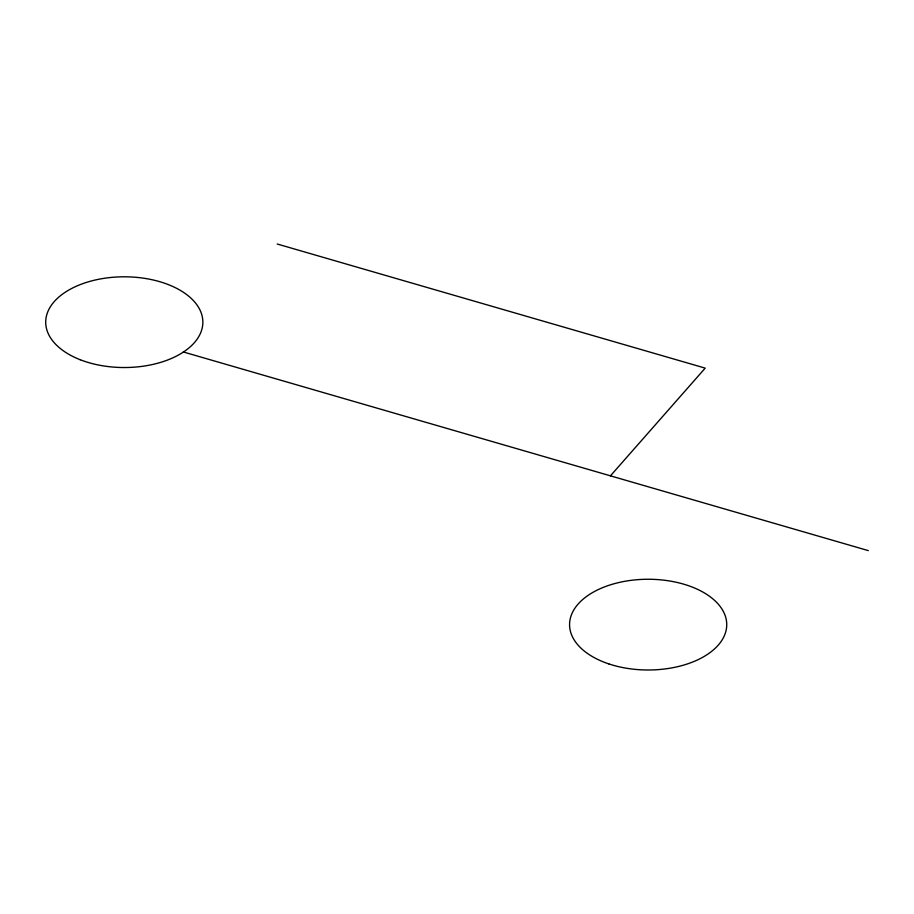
<?xml version="1.0" encoding="UTF-8"?>
<svg xmlns="http://www.w3.org/2000/svg" width="914" height="914" viewBox="0 0 914 914"><rect width="100%" height="100%" fill="white"/><g stroke="black" fill="none" stroke-linecap="round" stroke-linejoin="round"><path stroke-width="1.37" d="M610.449 475.84L705.208 368.125L277.216 244.004M183.303 351.959L868.3 550.616M608.861 663.918A78.581 45.369 0 0 0 726.733 624.628A78.581 45.369 0 0 0 608.861 585.337A78.581 45.369 0 0 0 608.861 663.918M80.238 359.739A78.581 45.369 0 0 0 202.657 325.407A78.581 45.369 0 0 0 89.938 281.363A78.581 45.369 0 0 0 80.238 359.739"/></g></svg>
